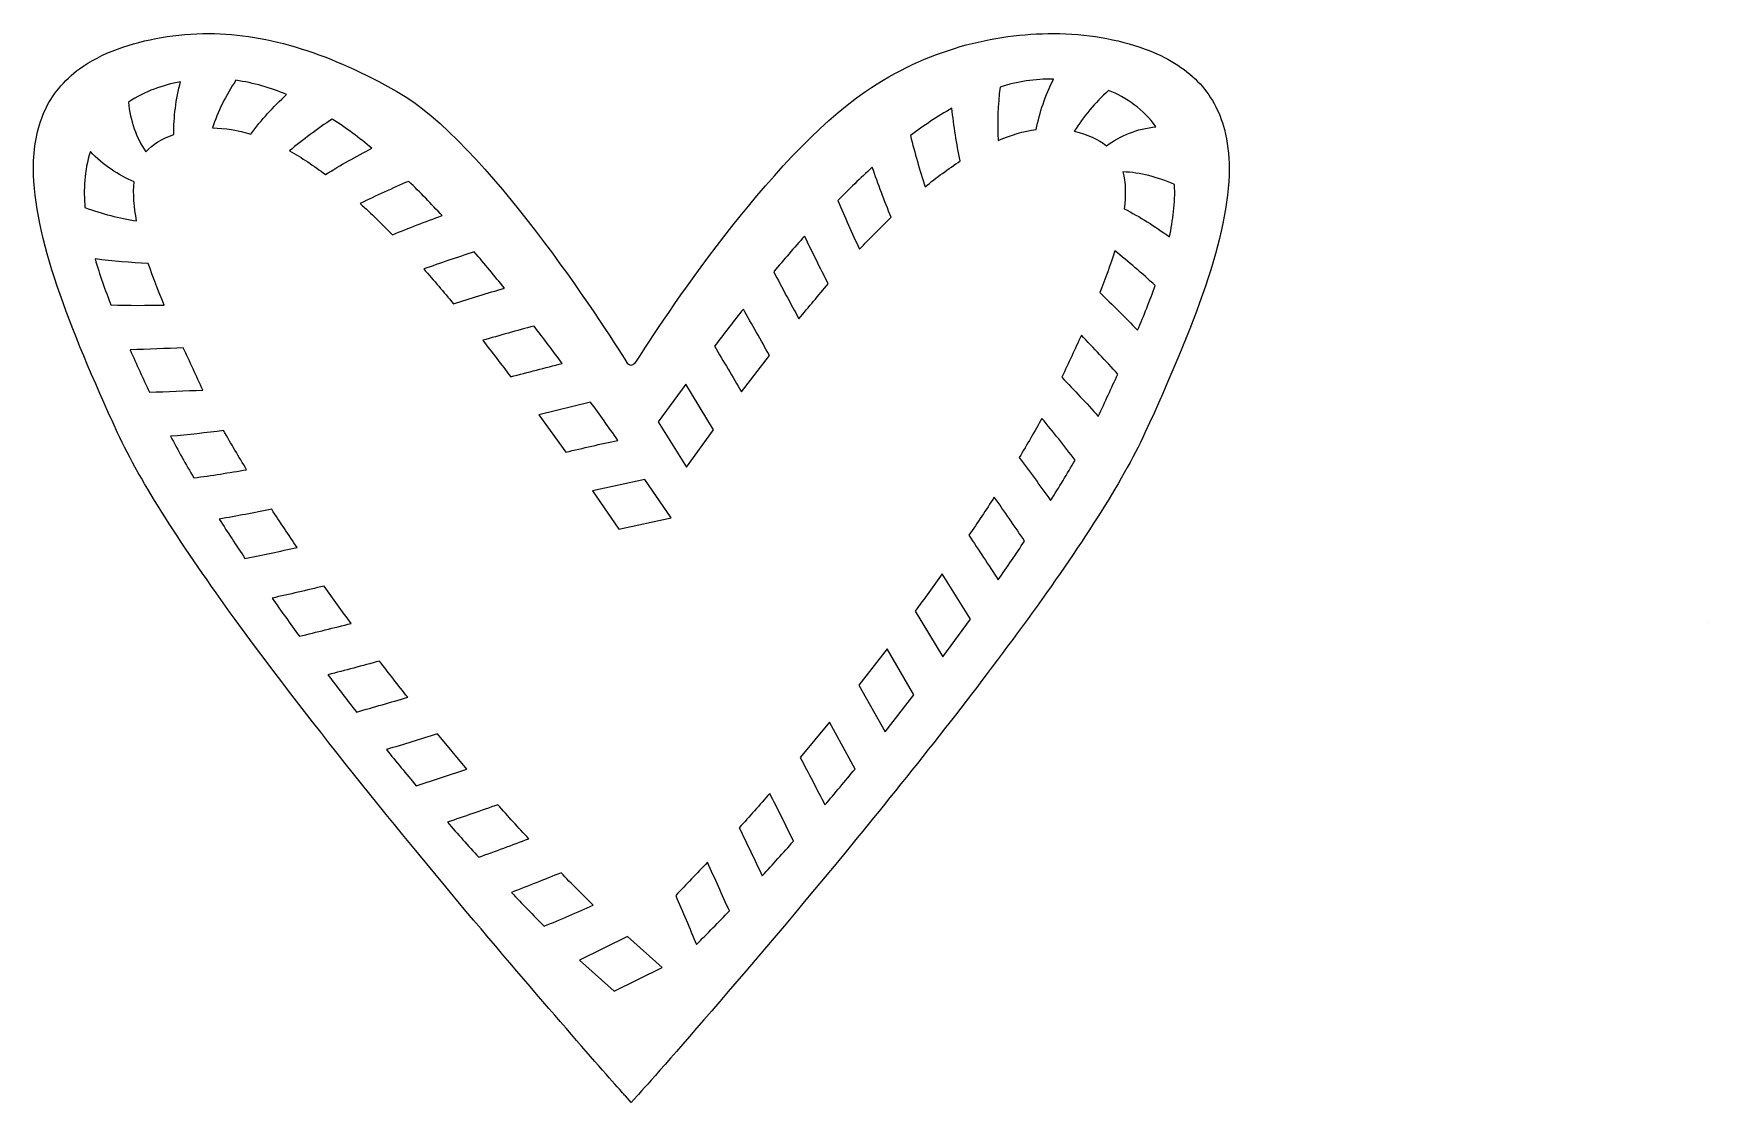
# Model space of a CAD drawing. Header units: centimetres. Extents: x -10.36 to -0.84, y 5.46 to 11.54.
import ezdxf

# ---------------------------------------------------------------- set-up
doc = ezdxf.new("R2010")
doc.units = ezdxf.units.CM
doc.header["$MEASUREMENT"] = 0
doc.layers.add('Layer 1', color=7, linetype='Continuous')

msp = doc.modelspace()

# ---------------------------------------------------------------- linework, layer by layer
at = {"layer": 'Layer 1', "color": 253}
for points, knots in [([(-3.58775, 10.99458), (-3.61506, 11.09832), (-3.66511, 11.19082), (-3.74031, 11.26782), (-3.74031, 11.26782), (-3.81529, 11.34463), (-3.9147, 11.40599), (-4.039, 11.45149), (-4.039, 11.45149), (-4.19735, 11.50938), (-4.37357, 11.54015), (-4.55978, 11.54015), (-4.55978, 11.54015), (-4.89887, 11.54015), (-5.27963, 11.45035), (-5.62936, 11.21066), (-5.62936, 11.21066), (-6.18207, 10.83186), (-6.79316, 9.89735), (-6.93299, 9.67663), (-6.93299, 9.67663), (-6.95146, 9.65652), (-6.96331, 9.64403), (-6.98575, 9.66623), (-6.98575, 9.66623), (-7.11812, 9.87665), (-7.79522, 10.927), (-8.29581, 11.21066), (-8.29581, 11.21066), (-8.66482, 11.41973), (-9.02646, 11.54015), (-9.36557, 11.54015), (-9.36557, 11.54015), (-9.55178, 11.54015), (-9.72797, 11.50938), (-9.88616, 11.45149), (-9.88616, 11.45149), (-9.96916, 11.42109), (-10.04089, 11.38376), (-10.10185, 11.33954), (-10.10185, 11.33954), (-10.19324, 11.27313), (-10.25986, 11.19029), (-10.30246, 11.09454), (-10.30246, 11.09454), (-10.34522, 10.99863), (-10.36413, 10.89031), (-10.36413, 10.77183), (-10.36413, 10.77183), (-10.36397, 10.5776), (-10.31375, 10.35463), (-10.22925, 10.10362), (-10.22925, 10.10362), (-10.14464, 9.85261), (-10.02539, 9.57355), (-9.88542, 9.26886), (-9.88542, 9.26886), (-9.75599, 8.98745), (-9.51135, 8.61375), (-9.21666, 8.20838), (-9.21666, 8.20838), (-8.77473, 7.60061), (-8.21992, 6.92367), (-7.77542, 6.39818), (-7.77542, 6.39818), (-7.33089, 5.87266), (-6.9967, 5.49897), (-6.99654, 5.49878), (-6.99654, 5.49878), (-6.99654, 5.49878), (-6.9627, 5.46092), (-6.9627, 5.46092), (-6.9627, 5.46092), (-6.9627, 5.46092), (-6.92865, 5.49878), (-6.92865, 5.49878), (-6.92865, 5.49878), (-6.92846, 5.49915), (-6.33453, 6.16336), (-5.67688, 6.96587), (-5.67688, 6.96587), (-5.34814, 7.36727), (-5.00322, 7.80317), (-4.7085, 8.20838), (-4.7085, 8.20838), (-4.41378, 8.61372), (-4.16933, 8.98742), (-4.0399, 9.26886), (-4.0399, 9.26886), (-3.89994, 9.57358), (-3.78071, 9.85261), (-3.69607, 10.10362), (-3.69607, 10.10362), (-3.61161, 10.35463), (-3.56119, 10.57759), (-3.56119, 10.77183), (-3.56119, 10.77183), (-3.56119, 10.85096), (-3.56955, 10.92523), (-3.58775, 10.99458)], [0, 0, 0, 0, 0.0384615, 0.0384615, 0.0384615, 0.0384615, 0.0769231, 0.0769231, 0.0769231, 0.0769231, 0.1153846, 0.1153846, 0.1153846, 0.1153846, 0.1538462, 0.1538462, 0.1538462, 0.1538462, 0.1923077, 0.1923077, 0.1923077, 0.1923077, 0.2307692, 0.2307692, 0.2307692, 0.2307692, 0.2692308, 0.2692308, 0.2692308, 0.2692308, 0.3076923, 0.3076923, 0.3076923, 0.3076923, 0.3461538, 0.3461538, 0.3461538, 0.3461538, 0.3846154, 0.3846154, 0.3846154, 0.3846154, 0.4230769, 0.4230769, 0.4230769, 0.4230769, 0.4615385, 0.4615385, 0.4615385, 0.4615385, 0.5, 0.5, 0.5, 0.5, 0.5384615, 0.5384615, 0.5384615, 0.5384615, 0.5769231, 0.5769231, 0.5769231, 0.5769231, 0.6153846, 0.6153846, 0.6153846, 0.6153846, 0.6538462, 0.6538462, 0.6538462, 0.6538462, 0.6923077, 0.6923077, 0.6923077, 0.6923077, 0.7307692, 0.7307692, 0.7307692, 0.7307692, 0.7692308, 0.7692308, 0.7692308, 0.7692308, 0.8076923, 0.8076923, 0.8076923, 0.8076923, 0.8461538, 0.8461538, 0.8461538, 0.8461538, 0.8846154, 0.8846154, 0.8846154, 0.8846154, 0.9230769, 0.9230769, 0.9230769, 0.9230769, 1, 1, 1, 1]), ([(-9.52754, 11.26617), (-9.55376, 11.16698), (-9.56667, 11.06413), (-9.56559, 10.96621), (-9.56559, 10.96621), (-9.63295, 10.94309), (-9.68738, 10.90925), (-9.72468, 10.86665), (-9.72468, 10.86665), (-9.77948, 10.94565), (-9.81334, 11.04503), (-9.82408, 11.14989), (-9.82408, 11.14989), (-9.72831, 11.21354), (-9.62763, 11.24596), (-9.52754, 11.26617)], [0, 0, 0, 0, 0.2, 0.2, 0.2, 0.2, 0.4, 0.4, 0.4, 0.4, 0.6, 0.6, 0.6, 0.6, 1, 1, 1, 1]), ([(-9.21261, 11.274), (-9.11122, 11.25998), (-9.01438, 11.23085), (-8.92392, 11.19317), (-8.92392, 11.19317), (-8.99964, 11.12255), (-9.06791, 11.04918), (-9.12709, 10.96822), (-9.12709, 10.96822), (-9.19988, 10.99042), (-9.27359, 11.00262), (-9.3464, 11.00277), (-9.3464, 11.00277), (-9.31495, 11.09581), (-9.26923, 11.18844), (-9.21261, 11.274)], [0, 0, 0, 0, 0.2, 0.2, 0.2, 0.2, 0.4, 0.4, 0.4, 0.4, 0.6, 0.6, 0.6, 0.6, 1, 1, 1, 1]), ([(-4.8641, 11.23577), (-4.76853, 11.26546), (-4.66532, 11.28273), (-4.56012, 11.28075), (-4.56012, 11.28075), (-4.60764, 11.18791), (-4.63968, 11.09126), (-4.6586, 10.99442), (-4.6586, 10.99442), (-4.7307, 10.98458), (-4.80367, 10.96256), (-4.8754, 10.93216), (-4.8754, 10.93216), (-4.88101, 11.03262), (-4.87759, 11.13221), (-4.8641, 11.23577)], [0, 0, 0, 0, 0.2, 0.2, 0.2, 0.2, 0.4, 0.4, 0.4, 0.4, 0.6, 0.6, 0.6, 0.6, 1, 1, 1, 1]), ([(-4.24651, 11.21593), (-4.14801, 11.17717), (-4.04662, 11.10875), (-3.97764, 11.00953), (-3.97764, 11.00953), (-4.08376, 10.99881), (-4.18005, 10.95931), (-4.25887, 10.90214), (-4.25887, 10.90214), (-4.30512, 10.93963), (-4.36939, 10.96731), (-4.44201, 10.98427), (-4.44201, 10.98427), (-4.38904, 11.06723), (-4.32493, 11.14692), (-4.24651, 11.21593)], [0, 0, 0, 0, 0.2, 0.2, 0.2, 0.2, 0.4, 0.4, 0.4, 0.4, 0.6, 0.6, 0.6, 0.6, 1, 1, 1, 1]), ([(-8.66399, 11.05374), (-8.58483, 11.00223), (-8.50947, 10.94672), (-8.43849, 10.88737), (-8.43849, 10.88737), (-8.52895, 10.84096), (-8.61724, 10.79127), (-8.7026, 10.73793), (-8.7026, 10.73793), (-8.76888, 10.78743), (-8.83674, 10.83421), (-8.90702, 10.87263), (-8.90702, 10.87263), (-8.83094, 10.93724), (-8.74922, 10.99804), (-8.66399, 11.05374)], [0, 0, 0, 0, 0.2, 0.2, 0.2, 0.2, 0.4, 0.4, 0.4, 0.4, 0.6, 0.6, 0.6, 0.6, 1, 1, 1, 1]), ([(-5.13802, 11.11509), (-5.12873, 11.01352), (-5.11201, 10.91324), (-5.09071, 10.81548), (-5.09071, 10.81548), (-5.15897, 10.77034), (-5.22612, 10.72155), (-5.29058, 10.66787), (-5.29058, 10.66787), (-5.32191, 10.7636), (-5.35011, 10.86062), (-5.37377, 10.95965), (-5.37377, 10.95965), (-5.2995, 11.01553), (-5.22195, 11.06866), (-5.13802, 11.11509)], [0, 0, 0, 0, 0.2, 0.2, 0.2, 0.2, 0.4, 0.4, 0.4, 0.4, 0.6, 0.6, 0.6, 0.6, 1, 1, 1, 1]), ([(-10.04046, 10.86826), (-9.96656, 10.79053), (-9.88155, 10.73539), (-9.79128, 10.69607), (-9.79128, 10.69607), (-9.79821, 10.62815), (-9.79199, 10.5519), (-9.77744, 10.47435), (-9.77744, 10.47435), (-9.87573, 10.49057), (-9.97384, 10.51459), (-10.07142, 10.54973), (-10.07142, 10.54973), (-10.07978, 10.64985), (-10.07615, 10.75833), (-10.04046, 10.86826)], [0, 0, 0, 0, 0.2, 0.2, 0.2, 0.2, 0.4, 0.4, 0.4, 0.4, 0.6, 0.6, 0.6, 0.6, 1, 1, 1, 1]), ([(-5.7875, 10.59013), (-5.72453, 10.65495), (-5.65881, 10.71792), (-5.59144, 10.77923), (-5.59144, 10.77923), (-5.55763, 10.68258), (-5.52249, 10.58905), (-5.48405, 10.49531), (-5.48405, 10.49531), (-5.54559, 10.43652), (-5.60565, 10.37553), (-5.66444, 10.31291), (-5.66444, 10.31291), (-5.70685, 10.4041), (-5.74855, 10.49692), (-5.7875, 10.59013)], [0, 0, 0, 0, 0.2, 0.2, 0.2, 0.2, 0.4, 0.4, 0.4, 0.4, 0.6, 0.6, 0.6, 0.6, 1, 1, 1, 1]), ([(-8.22915, 10.69935), (-8.16327, 10.63638), (-8.1008, 10.57087), (-8.0391, 10.50496), (-8.0391, 10.50496), (-8.13485, 10.46964), (-8.22878, 10.4336), (-8.32215, 10.39518), (-8.32215, 10.39518), (-8.38184, 10.45635), (-8.44227, 10.5166), (-8.50508, 10.57322), (-8.50508, 10.57322), (-8.41499, 10.6176), (-8.32236, 10.65985), (-8.22915, 10.69935)], [0, 0, 0, 0, 0.2, 0.2, 0.2, 0.2, 0.4, 0.4, 0.4, 0.4, 0.6, 0.6, 0.6, 0.6, 1, 1, 1, 1]), ([(-3.90086, 10.38334), (-3.9833, 10.44361), (-4.06903, 10.49875), (-4.15806, 10.54317), (-4.15806, 10.54317), (-4.14933, 10.61871), (-4.1484, 10.69279), (-4.16497, 10.75341), (-4.16497, 10.75341), (-4.06705, 10.74997), (-3.9682, 10.72338), (-3.87176, 10.68205), (-3.87176, 10.68205), (-3.86696, 10.57614), (-3.88083, 10.47747), (-3.90086, 10.38334)], [0, 0, 0, 0, 0.2, 0.2, 0.2, 0.2, 0.4, 0.4, 0.4, 0.4, 0.6, 0.6, 0.6, 0.6, 1, 1, 1, 1]), ([(-6.15209, 10.18532), (-6.09478, 10.25377), (-6.03596, 10.32147), (-5.97646, 10.38847), (-5.97646, 10.38847), (-5.93241, 10.29674), (-5.88743, 10.20609), (-5.84155, 10.11653), (-5.84155, 10.11653), (-5.8982, 10.05118), (-5.95387, 9.9849), (-6.00885, 9.91777), (-6.00885, 9.91777), (-6.05761, 10.0062), (-6.10494, 10.09523), (-6.15209, 10.18532)], [0, 0, 0, 0, 0.2, 0.2, 0.2, 0.2, 0.4, 0.4, 0.4, 0.4, 0.6, 0.6, 0.6, 0.6, 1, 1, 1, 1]), ([(-7.85601, 10.29835), (-7.79778, 10.2303), (-7.74063, 10.1613), (-7.68472, 10.09176), (-7.68472, 10.09176), (-7.78193, 10.06337), (-7.87877, 10.03387), (-7.97507, 10.00331), (-7.97507, 10.00331), (-8.03, 10.07049), (-8.08627, 10.13637), (-8.14342, 10.20098), (-8.14342, 10.20098), (-8.0486, 10.23464), (-7.95213, 10.26742), (-7.85601, 10.29835)], [0, 0, 0, 0, 0.2, 0.2, 0.2, 0.2, 0.4, 0.4, 0.4, 0.4, 0.6, 0.6, 0.6, 0.6, 1, 1, 1, 1]), ([(-4.08212, 9.85311), (-4.15258, 9.92592), (-4.22428, 9.99784), (-4.29709, 10.067), (-4.29709, 10.067), (-4.26523, 10.14598), (-4.23608, 10.22519), (-4.21171, 10.30401), (-4.21171, 10.30401), (-4.13305, 10.24228), (-4.05608, 10.17587), (-3.98144, 10.10687), (-3.98144, 10.10687), (-4.01241, 10.02004), (-4.04646, 9.93574), (-4.08212, 9.85311)], [0, 0, 0, 0, 0.2, 0.2, 0.2, 0.2, 0.4, 0.4, 0.4, 0.4, 0.6, 0.6, 0.6, 0.6, 1, 1, 1, 1]), ([(-9.92307, 9.9962), (-9.95638, 10.08103), (-9.9875, 10.16805), (-10.01372, 10.25832), (-10.01372, 10.25832), (-9.91254, 10.24483), (-9.81131, 10.23721), (-9.7112, 10.233), (-9.7112, 10.233), (-9.68427, 10.154), (-9.65315, 10.07483), (-9.61963, 9.99583), (-9.61963, 9.99583), (-9.7201, 9.99384), (-9.82149, 9.99347), (-9.92307, 9.9962)], [0, 0, 0, 0, 0.2, 0.2, 0.2, 0.2, 0.4, 0.4, 0.4, 0.4, 0.6, 0.6, 0.6, 0.6, 1, 1, 1, 1]), ([(-6.32502, 9.97326), (-6.2757, 9.88444), (-6.2262, 9.7967), (-6.1754, 9.70915), (-6.1754, 9.70915), (-6.1754, 9.70915), (-6.33468, 9.50166), (-6.33468, 9.50166), (-6.33468, 9.50166), (-6.38675, 9.58828), (-6.43787, 9.67531), (-6.48885, 9.76286), (-6.48885, 9.76286), (-6.43496, 9.83327), (-6.38032, 9.90354), (-6.32502, 9.97326)], [0, 0, 0, 0, 0.2, 0.2, 0.2, 0.2, 0.4, 0.4, 0.4, 0.4, 0.6, 0.6, 0.6, 0.6, 1, 1, 1, 1]), ([(-7.35507, 9.66383), (-7.45336, 9.63906), (-7.5511, 9.61377), (-7.64886, 9.58774), (-7.64886, 9.58774), (-7.70146, 9.65746), (-7.75443, 9.72683), (-7.80814, 9.79525), (-7.80814, 9.79525), (-7.71096, 9.82327), (-7.61375, 9.8502), (-7.5158, 9.87661), (-7.5158, 9.87661), (-7.46141, 9.80615), (-7.40804, 9.73516), (-7.35507, 9.66383)], [0, 0, 0, 0, 0.2, 0.2, 0.2, 0.2, 0.4, 0.4, 0.4, 0.4, 0.6, 0.6, 0.6, 0.6, 1, 1, 1, 1]), ([(-4.3053, 9.36239), (-4.37227, 9.43973), (-4.44347, 9.51037), (-4.51205, 9.58535), (-4.51205, 9.58535), (-4.47493, 9.666), (-4.43778, 9.74553), (-4.40196, 9.82456), (-4.40196, 9.82456), (-4.33224, 9.75156), (-4.26324, 9.67748), (-4.19426, 9.60339), (-4.19426, 9.60339), (-4.2323, 9.52185), (-4.26596, 9.44703), (-4.3053, 9.36239)], [0, 0, 0, 0, 0.2, 0.2, 0.2, 0.2, 0.4, 0.4, 0.4, 0.4, 0.6, 0.6, 0.6, 0.6, 1, 1, 1, 1]), ([(-9.81475, 9.74119), (-9.71336, 9.7441), (-9.61237, 9.74828), (-9.51151, 9.75281), (-9.51151, 9.75281), (-9.47492, 9.67343), (-9.43724, 9.59319), (-9.40068, 9.51183), (-9.40068, 9.51183), (-9.50188, 9.50839), (-9.60309, 9.50455), (-9.70392, 9.49982), (-9.70392, 9.49982), (-9.74066, 9.57935), (-9.77815, 9.65962), (-9.81475, 9.74119)], [0, 0, 0, 0, 0.2, 0.2, 0.2, 0.2, 0.4, 0.4, 0.4, 0.4, 0.6, 0.6, 0.6, 0.6, 1, 1, 1, 1]), ([(-6.49449, 9.28632), (-6.49449, 9.28632), (-6.64864, 9.07373), (-6.64864, 9.07373), (-6.64864, 9.07373), (-6.64864, 9.07373), (-6.80937, 9.33112), (-6.80937, 9.33112), (-6.80937, 9.33112), (-6.80937, 9.33112), (-6.65245, 9.54535), (-6.65245, 9.54535), (-6.65245, 9.54535), (-6.65245, 9.54535), (-6.49449, 9.28632), (-6.49449, 9.28632)], [0, 0, 0, 0, 0.2, 0.2, 0.2, 0.2, 0.4, 0.4, 0.4, 0.4, 0.6, 0.6, 0.6, 0.6, 1, 1, 1, 1]), ([(-7.03908, 9.22623), (-7.1379, 9.2053), (-7.23712, 9.18292), (-7.33523, 9.15905), (-7.33523, 9.15905), (-7.33523, 9.15905), (-7.48903, 9.37201), (-7.48903, 9.37201), (-7.48903, 9.37201), (-7.48903, 9.37201), (-7.19434, 9.44424), (-7.19434, 9.44424), (-7.19434, 9.44424), (-7.14195, 9.37167), (-7.09168, 9.3027), (-7.03908, 9.22623)], [0, 0, 0, 0, 0.2, 0.2, 0.2, 0.2, 0.4, 0.4, 0.4, 0.4, 0.6, 0.6, 0.6, 0.6, 1, 1, 1, 1]), ([(-4.57652, 8.88368), (-4.63513, 8.96631), (-4.695, 9.04822), (-4.75525, 9.12887), (-4.75525, 9.12887), (-4.71067, 9.20261), (-4.66714, 9.27685), (-4.6264, 9.35149), (-4.6264, 9.35149), (-4.56213, 9.27447), (-4.49879, 9.19475), (-4.43762, 9.11411), (-4.43762, 9.11411), (-4.48239, 9.03584), (-4.52919, 8.95956), (-4.57652, 8.88368)], [0, 0, 0, 0, 0.2, 0.2, 0.2, 0.2, 0.4, 0.4, 0.4, 0.4, 0.6, 0.6, 0.6, 0.6, 1, 1, 1, 1]), ([(-9.58413, 9.24936), (-9.48293, 9.25756), (-9.38207, 9.2692), (-9.28253, 9.28233), (-9.28253, 9.28233), (-9.24046, 9.20751), (-9.19641, 9.13324), (-9.15127, 9.05934), (-9.15127, 9.05934), (-9.25049, 9.04259), (-9.35095, 9.02677), (-9.45125, 9.01272), (-9.45125, 9.01272), (-9.49714, 9.08989), (-9.54154, 9.16853), (-9.58413, 9.24936)], [0, 0, 0, 0, 0.2, 0.2, 0.2, 0.2, 0.4, 0.4, 0.4, 0.4, 0.6, 0.6, 0.6, 0.6, 1, 1, 1, 1]), ([(-7.03326, 8.72112), (-7.03326, 8.72112), (-7.1827, 8.939), (-7.1827, 8.939), (-7.1827, 8.939), (-7.1827, 8.939), (-6.88618, 9.00324), (-6.88618, 9.00324), (-6.88618, 9.00324), (-6.88618, 9.00324), (-6.73656, 8.78517), (-6.73656, 8.78517), (-6.73656, 8.78517), (-6.73656, 8.78517), (-7.03326, 8.72112), (-7.03326, 8.72112)], [0, 0, 0, 0, 0.2, 0.2, 0.2, 0.2, 0.4, 0.4, 0.4, 0.4, 0.6, 0.6, 0.6, 0.6, 1, 1, 1, 1]), ([(-4.87484, 8.43299), (-4.92998, 8.51819), (-4.98552, 8.60264), (-5.0414, 8.68654), (-5.0414, 8.68654), (-4.99261, 8.75864), (-4.94419, 8.8309), (-4.89707, 8.9039), (-4.89707, 8.9039), (-4.83881, 8.82109), (-4.78184, 8.7379), (-4.72504, 8.65379), (-4.72504, 8.65379), (-4.77435, 8.57951), (-4.82441, 8.50596), (-4.87484, 8.43299)], [0, 0, 0, 0, 0.2, 0.2, 0.2, 0.2, 0.4, 0.4, 0.4, 0.4, 0.6, 0.6, 0.6, 0.6, 1, 1, 1, 1]), ([(-9.30709, 8.77864), (-9.20734, 8.7961), (-9.10781, 8.81468), (-9.00861, 8.83418), (-9.00861, 8.83418), (-8.96128, 8.76137), (-8.91267, 8.68914), (-8.8637, 8.61701), (-8.8637, 8.61701), (-8.96218, 8.59553), (-9.06137, 8.5746), (-9.16075, 8.55459), (-9.16075, 8.55459), (-9.21009, 8.62883), (-9.25923, 8.70328), (-9.30709, 8.77864)], [0, 0, 0, 0, 0.2, 0.2, 0.2, 0.2, 0.4, 0.4, 0.4, 0.4, 0.6, 0.6, 0.6, 0.6, 1, 1, 1, 1]), ([(-9.00623, 8.32924), (-8.90722, 8.35144), (-8.8089, 8.37401), (-8.71043, 8.39748), (-8.71043, 8.39748), (-8.65984, 8.32649), (-8.60849, 8.25587), (-8.55663, 8.18563), (-8.55663, 8.18563), (-8.65474, 8.16031), (-8.75247, 8.1361), (-8.85116, 8.1121), (-8.85116, 8.1121), (-8.90355, 8.18396), (-8.95506, 8.25643), (-9.00623, 8.32924)], [0, 0, 0, 0, 0.2, 0.2, 0.2, 0.2, 0.4, 0.4, 0.4, 0.4, 0.6, 0.6, 0.6, 0.6, 1, 1, 1, 1]), ([(-5.18972, 7.99555), (-5.18972, 7.99555), (-5.34736, 8.25495), (-5.34736, 8.25495), (-5.34736, 8.25495), (-5.29566, 8.32522), (-5.24452, 8.39603), (-5.19409, 8.4672), (-5.19409, 8.4672), (-5.19409, 8.4672), (-5.03227, 8.21034), (-5.03227, 8.21034), (-5.03227, 8.21034), (-5.03227, 8.21034), (-5.18972, 7.99555), (-5.18972, 7.99555)], [0, 0, 0, 0, 0.2, 0.2, 0.2, 0.2, 0.4, 0.4, 0.4, 0.4, 0.6, 0.6, 0.6, 0.6, 1, 1, 1, 1]), ([(-0.8391, 8.19052), (-0.8391, 8.19052), (-0.83928, 8.19052), (-0.83928, 8.19052), (-0.83928, 8.19052), (-0.83928, 8.19052), (-0.83928, 8.19071), (-0.83928, 8.19071), (-0.83928, 8.19071), (-0.83928, 8.19071), (-0.8391, 8.19071), (-0.8391, 8.19071), (-0.8391, 8.19071), (-0.8391, 8.19071), (-0.8391, 8.19052), (-0.8391, 8.19052)], [0, 0, 0, 0, 0.2, 0.2, 0.2, 0.2, 0.4, 0.4, 0.4, 0.4, 0.6, 0.6, 0.6, 0.6, 1, 1, 1, 1]), ([(-5.51847, 7.56912), (-5.51847, 7.56912), (-5.66756, 7.83339), (-5.66756, 7.83339), (-5.66756, 7.83339), (-5.66756, 7.83339), (-5.50754, 8.04053), (-5.50754, 8.04053), (-5.50754, 8.04053), (-5.50754, 8.04053), (-5.35427, 7.77862), (-5.35427, 7.77862), (-5.35427, 7.77862), (-5.35427, 7.77862), (-5.51847, 7.56912), (-5.51847, 7.56912)], [0, 0, 0, 0, 0.2, 0.2, 0.2, 0.2, 0.4, 0.4, 0.4, 0.4, 0.6, 0.6, 0.6, 0.6, 1, 1, 1, 1]), ([(-8.6886, 7.89292), (-8.59047, 7.91858), (-8.4931, 7.94459), (-8.39555, 7.97153), (-8.39555, 7.97153), (-8.34237, 7.90221), (-8.28871, 7.83358), (-8.23445, 7.76513), (-8.23445, 7.76513), (-8.33166, 7.73655), (-8.4285, 7.70888), (-8.52623, 7.6816), (-8.52623, 7.6816), (-8.58099, 7.7515), (-8.63523, 7.8219), (-8.6886, 7.89292)], [0, 0, 0, 0, 0.2, 0.2, 0.2, 0.2, 0.4, 0.4, 0.4, 0.4, 0.6, 0.6, 0.6, 0.6, 1, 1, 1, 1]), ([(-5.86086, 7.15314), (-5.90727, 7.24342), (-5.9537, 7.33279), (-6.0012, 7.42219), (-6.0012, 7.42219), (-6.0012, 7.42219), (-5.83467, 7.62404), (-5.83467, 7.62404), (-5.83467, 7.62404), (-5.83467, 7.62404), (-5.68976, 7.35739), (-5.68976, 7.35739), (-5.68976, 7.35739), (-5.74638, 7.28895), (-5.80316, 7.22069), (-5.86086, 7.15314)], [0, 0, 0, 0, 0.2, 0.2, 0.2, 0.2, 0.4, 0.4, 0.4, 0.4, 0.6, 0.6, 0.6, 0.6, 1, 1, 1, 1]), ([(-8.3562, 7.46808), (-8.25899, 7.49705), (-8.16252, 7.52653), (-8.06606, 7.55674), (-8.06606, 7.55674), (-8.06606, 7.55674), (-7.89786, 7.35616), (-7.89786, 7.35616), (-7.89786, 7.35616), (-7.89786, 7.35616), (-8.18655, 7.26223), (-8.18655, 7.26223), (-8.18655, 7.26223), (-8.2437, 7.33047), (-8.30035, 7.39891), (-8.3562, 7.46808)], [0, 0, 0, 0, 0.2, 0.2, 0.2, 0.2, 0.4, 0.4, 0.4, 0.4, 0.6, 0.6, 0.6, 0.6, 1, 1, 1, 1]), ([(-7.83108, 6.85557), (-7.89114, 6.92145), (-7.95012, 6.98789), (-8.00893, 7.05488), (-8.00893, 7.05488), (-7.91281, 7.08745), (-7.81727, 7.12055), (-7.72204, 7.15444), (-7.72204, 7.15444), (-7.66415, 7.08946), (-7.60573, 7.02466), (-7.54638, 6.96095), (-7.54638, 6.96095), (-7.64066, 6.9251), (-7.73589, 6.88978), (-7.83108, 6.85557)], [0, 0, 0, 0, 0.2, 0.2, 0.2, 0.2, 0.4, 0.4, 0.4, 0.4, 0.6, 0.6, 0.6, 0.6, 1, 1, 1, 1]), ([(-6.218, 6.74907), (-6.26057, 6.84064), (-6.30428, 6.93237), (-6.34833, 7.02318), (-6.34833, 7.02318), (-6.28988, 7.08766), (-6.23236, 7.15296), (-6.17503, 7.21871), (-6.17503, 7.21871), (-6.12918, 7.12859), (-6.08404, 7.03813), (-6.03943, 6.9473), (-6.03943, 6.9473), (-6.0982, 6.88052), (-6.15791, 6.81464), (-6.218, 6.74907)], [0, 0, 0, 0, 0.2, 0.2, 0.2, 0.2, 0.4, 0.4, 0.4, 0.4, 0.6, 0.6, 0.6, 0.6, 1, 1, 1, 1]), ([(-7.64487, 6.65536), (-7.55057, 6.69158), (-7.45609, 6.72905), (-7.36251, 6.76712), (-7.36251, 6.76712), (-7.30229, 6.70452), (-7.24075, 6.64298), (-7.1787, 6.58236), (-7.1787, 6.58236), (-7.27133, 6.54159), (-7.36452, 6.50209), (-7.4581, 6.46351), (-7.4581, 6.46351), (-7.52128, 6.52666), (-7.58336, 6.59074), (-7.64487, 6.65536)], [0, 0, 0, 0, 0.2, 0.2, 0.2, 0.2, 0.4, 0.4, 0.4, 0.4, 0.6, 0.6, 0.6, 0.6, 1, 1, 1, 1]), ([(-6.59223, 6.35921), (-6.63081, 6.45314), (-6.67012, 6.5463), (-6.71018, 6.63895), (-6.71018, 6.63895), (-6.64938, 6.70086), (-6.58892, 6.76325), (-6.52942, 6.82683), (-6.52942, 6.82683), (-6.48719, 6.73507), (-6.44552, 6.64279), (-6.40475, 6.54997), (-6.40475, 6.54997), (-6.46663, 6.48568), (-6.52907, 6.42218), (-6.59223, 6.35921)], [0, 0, 0, 0, 0.2, 0.2, 0.2, 0.2, 0.4, 0.4, 0.4, 0.4, 0.6, 0.6, 0.6, 0.6, 1, 1, 1, 1]), ([(-7.05982, 6.09489), (-7.05982, 6.09489), (-7.25715, 6.27073), (-7.25715, 6.27073), (-7.25715, 6.27073), (-7.25715, 6.27073), (-6.98447, 6.40416), (-6.98447, 6.40416), (-6.98447, 6.40416), (-6.98447, 6.40416), (-6.78717, 6.22832), (-6.78717, 6.22832), (-6.78717, 6.22832), (-6.78717, 6.22832), (-7.05982, 6.09489), (-7.05982, 6.09489)], [0, 0, 0, 0, 0.2, 0.2, 0.2, 0.2, 0.4, 0.4, 0.4, 0.4, 0.6, 0.6, 0.6, 0.6, 1, 1, 1, 1])]:
    msp.add_open_spline(points, degree=3, knots=knots, dxfattribs=at)

doc.saveas('drawing.dxf')
